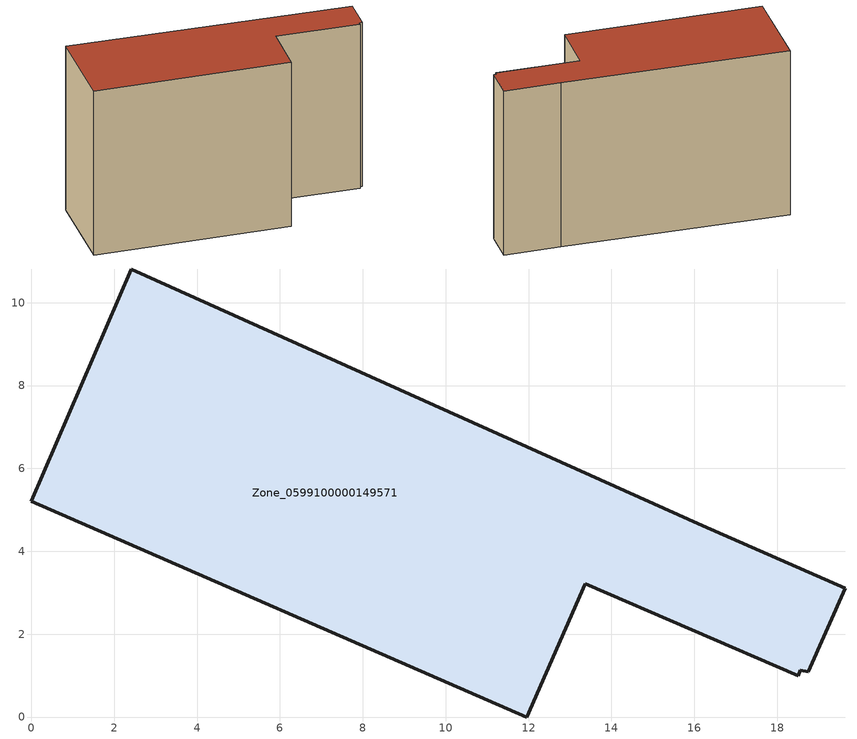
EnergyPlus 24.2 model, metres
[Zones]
Zone_0599100000149571
 floor ground (C_G): 18.56,1.13 18.51,0.99 13.37,3.22 11.96,0 0,5.2 2.41,10.81 16.2,4.62 19.64,3.11 18.75,1.1 z0
 wall outside (C_F): 2.41,10.81 0,5.2 11.96,0 13.37,3.22 18.51,0.99 18.56,1.13 18.75,1.1 19.64,3.11 16.2,4.62 2.41,10.81 z0:11.89
 roof outside (C_R): 18.51,0.99 18.56,1.13 18.75,1.1 19.64,3.11 16.2,4.62 2.41,10.81 0,5.2 11.96,0 13.37,3.22 z11.89
[BUILDING]
Pand.0599100000149571: North Axis=0; Terrain=City; Loads Convergence Tolerance Value=0.04; Temperature Convergence Tolerance Value=0.4; Solar Distribution=FullExterior; Maximum Number of Warmup Days=25; Minimum Number of Warmup Days=1
[Site:Location]
Rotterdam.The.Hague.AP_ZH_NLD Design_Conditions: Latitude=51.96; Longitude=4.45; Time Zone=1; Elevation=-4.5
[SITE:GROUNDTEMPERATURE:BUILDINGSURFACE]
18, 18, 18, 18, 18, 18, 18, 18, 18, 18, 18, 18
[MATERIAL] Thermal Absorptance=0.9; Solar Absorptance=0.7; Visible Absorptance=0.7
Name | Roughness | Thickness | Conductivity | Density | Specific Heat
G.TI.1946 | MediumSmooth | 0.15 | 1 | 540 | 1210
F.TI.1946 | Rough | 0.3 | 0.857143 | 1920 | 840
R.TI.1946 | MediumRough | 0.2 | 0.1 | 1500 | 1000
[CONSTRUCTION]
C_G: G.TI.1946
C_F: F.TI.1946
C_R: R.TI.1946
[ZONE]
Zone_0599100000149571: Type=1; Multiplier=1; Ceiling Height=Autocalculate; Volume=Autocalculate; Floor Area=autocalculate; Part of Total Floor Area=Yes
[ZONEINFILTRATION:DESIGNFLOWRATE]
Infil_Zone_0599100000149571: Zone or ZoneList or Space or SpaceList=Zone_0599100000149571; Schedule=AlwaysOn; Design Flow Rate Calculation Method=Flow/Area; Flow Rate per Floor Area=0.003; Constant Term Coefficient=1; Temperature Term Coefficient=0; Velocity Term Coefficient=0; Velocity Squared Term Coefficient=0
[HVACTEMPLATE:ZONE:IDEALLOADSAIRSYSTEM]
Zone_0599100000149571: Maximum Heating Supply Air Temperature=50; Minimum Cooling Supply Air Temperature=13; Maximum Heating Supply Air Humidity Ratio=0.0156; Minimum Cooling Supply Air Humidity Ratio=0.0077; Heating Limit=NoLimit; Cooling Limit=NoLimit; Dehumidification Control Type=ConstantSensibleHeatRatio; Cooling Sensible Heat Ratio=0.7; Dehumidification Setpoint=60; Humidification Control Type=None; Humidification Setpoint=30; Outdoor Air Method=None; Outdoor Air Flow Rate per Person=0.00944; Outdoor Air Flow Rate per Zone Floor Area=0; Outdoor Air Flow Rate per Zone=0; Demand Controlled Ventilation Type=None; Outdoor Air Economizer Type=NoEconomizer; Heat Recovery Type=None; Sensible Heat Recovery Effectiveness=0.7; Latent Heat Recovery Effectiveness=0.65
[ZONECONTROL:THERMOSTAT]
ThermostatControl_Zone_0599100000149571: Zone or ZoneList=Zone_0599100000149571; Control Type Schedule=DualSetpointControlType; Control 1=Thermostat_Zone_0599100000149571; Temperature Difference Between Cutout And Setpoint=0
[THERMOSTATSETPOINT:DUALSETPOINT]
Thermostat_Zone_0599100000149571: Heating Setpoint Temperature Schedule=HeatingSetpoint_Zone_0599100000149571; Cooling Setpoint Temperature Schedule=CoolingSetpoint_Zone_0599100000149571
[SCHEDULE:COMPACT]
HeatingSetpoint_Zone_0599100000149571: Through: 12/31, For: AllDays, Until: 24:00, 21
CoolingSetpoint_Zone_0599100000149571: Through: 12/31, For: AllDays, Until: 24:00, 24
DualSetpointControlType: Through: 12/31, For: AllDays, Until: 24:00, 4
AlwaysOn: Through: 12/31, For: AllDays, Until: 24:00, 1
